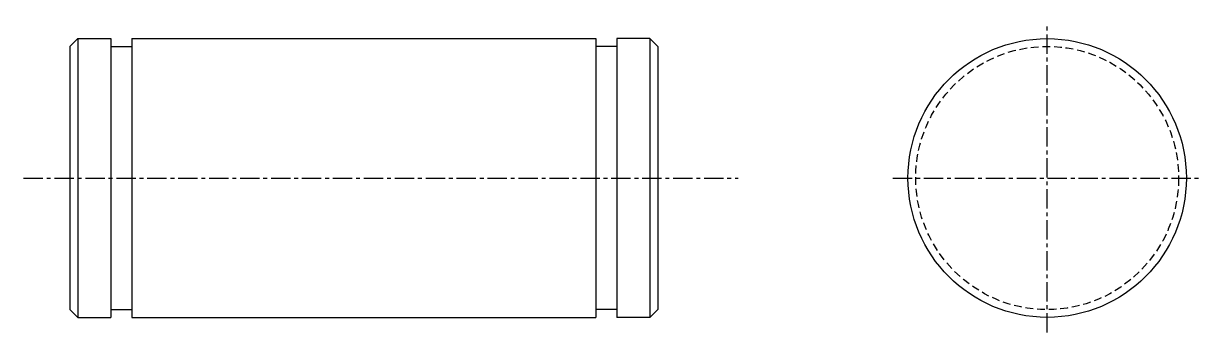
# Model space of a CAD drawing. Extents: x 3 to 139, y 64 to 249.
# Drawn here: x 62.4 to 138.5, y 229.5 to 249.4 of the extents above; entities outside this region: 2.
import ezdxf

# ---------------------------------------------------------------- set-up
doc = ezdxf.new("R2010")
doc.units = 0
doc.linetypes.add('CENTER', pattern=[2, 1.25, -0.25, 0.25, -0.25])
doc.linetypes.add('DASHED', pattern=[0.75, 0.5, -0.25])
doc.layers.get('0').update_dxf_attribs({"linetype": 'CONTINUOUS'})
doc.layers.add('CENTER', color=1, linetype='CENTER')

msp = doc.modelspace()

# ---------------------------------------------------------------- linework, layer by layer
at = {"color": 7, "linetype": 'CONTINUOUS'}
for p, q in [((65.872, 248.469), (65.372, 247.969)), ((65.872, 248.469), (65.872, 230.469)), ((65.872, 248.469), (68.022, 248.469)), ((68.022, 248.469), (68.022, 230.469)), ((69.372, 248.469), (99.372, 248.469)), ((69.372, 248.469), (69.372, 230.469)), ((99.372, 248.469), (99.372, 230.469)), ((100.722, 248.469), (100.722, 230.469)), ((102.872, 248.469), (100.722, 248.469)), ((102.872, 248.469), (103.372, 247.969)), ((102.872, 248.469), (102.872, 230.469)), ((65.372, 247.969), (65.372, 230.969)), ((68.022, 247.969), (69.372, 247.969)), ((100.722, 247.969), (99.372, 247.969)), ((103.372, 247.969), (103.372, 230.969)), ((65.872, 230.469), (65.372, 230.969)), ((68.022, 230.969), (69.372, 230.969)), ((100.722, 230.969), (99.372, 230.969)), ((102.872, 230.469), (103.372, 230.969)), ((65.872, 230.469), (68.022, 230.469)), ((69.372, 230.469), (99.372, 230.469)), ((102.872, 230.469), (100.722, 230.469))]:
    msp.add_line(p, q, dxfattribs=at)
msp.add_circle((128.554, 239.469), 9, dxfattribs=at)
at = {"color": 3, "linetype": 'DASHED'}
msp.add_circle((128.554, 239.469), 8.5, dxfattribs=at)
at = {"layer": 'CENTER', "color": 1, "linetype": 'CENTER'}
for p, q in [((128.554, 229.496), (128.554, 249.442)), ((62.372, 239.469), (108.581, 239.469)), ((118.581, 239.469), (138.528, 239.469))]:
    msp.add_line(p, q, dxfattribs=at)

# ---------------------------------------------------------------- texts
at = {"color": 7, "linetype": 'CONTINUOUS'}
for s, p in [('CCG 18-30', (2.934, 94.137)), ('CCG18', (2.934, 64.137))]:
    msp.add_text(s, height=8, dxfattribs=at).set_placement(p)

doc.saveas('drawing.dxf')
